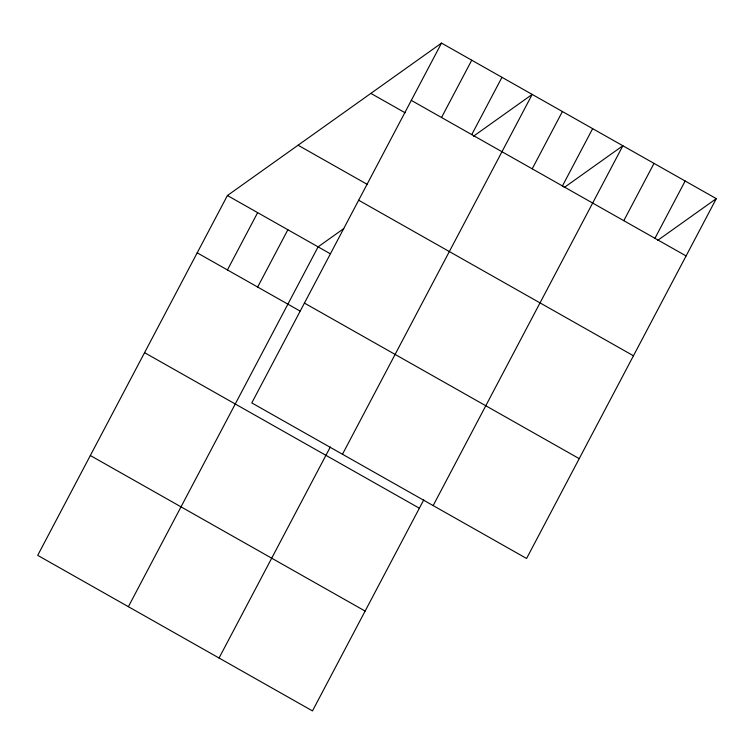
<?xml version="1.0" encoding="UTF-8"?>
<svg xmlns="http://www.w3.org/2000/svg" width="754" height="754" viewBox="0 0 754 754"><rect width="100%" height="100%" fill="white"/><g stroke="black" fill="none" stroke-linecap="round" stroke-linejoin="round"><path stroke-width="1.13" d="M441.514 43.091L251.789 402.919L526.584 558.478L716.3 198.641L441.514 43.091L227.416 195.522L37.7 555.359L312.486 710.909L423.748 499.893M227.435 269.941L257.642 212.637M257.661 287.048L287.877 229.744M128.378 606.697L318.103 246.86L343.786 228.566M441.524 117.501L471.74 60.197M471.75 134.608L501.966 77.313M219.056 658.025L330.318 447.009M342.476 454.257L532.192 94.42L473.474 136.229M532.211 168.83L562.418 111.526M562.437 185.946L592.644 128.642M433.154 505.585L622.87 145.748L564.152 187.567M623.803 220.686L654.01 163.382M654.943 238.311L685.16 181.007M657.573 240.451L716.3 198.641M411.298 100.386L686.093 255.945M370.864 93.392L405.115 112.78M298.075 145.22L367.594 184.579M358.659 200.225L633.454 355.775M227.416 195.522L330.186 253.702M304.428 303.089L579.213 458.639M197.209 252.826L299.979 311.006M144.57 352.665L419.356 508.215M90.339 455.52L365.124 611.079"/></g></svg>
